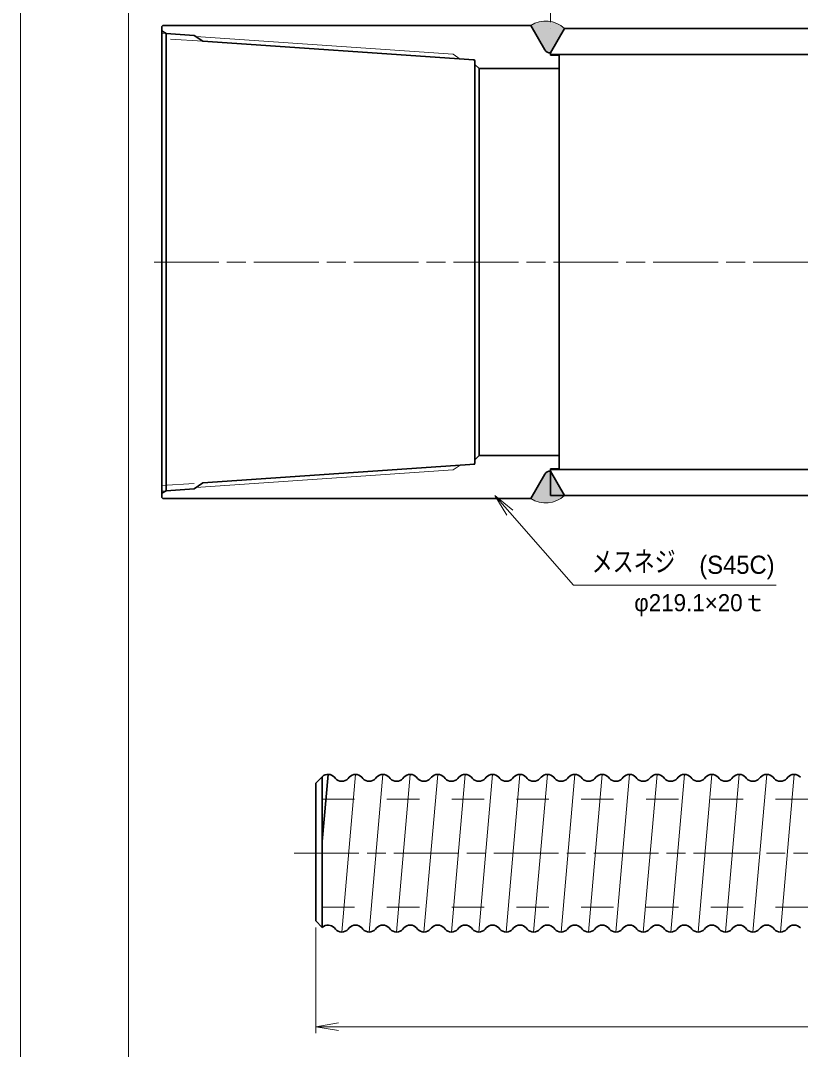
# Model space of a CAD drawing. Units: millimetres at full size, sheet at 1:2.5; details may follow other scales. Extents: x 6058 to 8158, y -37 to 1448.
# Drawn here: x 6057.6 to 6418.9, y 702.2 to 1178.7 of the extents above; entities that cross this region are included whole.
import ezdxf
from ezdxf.enums import TextEntityAlignment as Align

# ---------------------------------------------------------------- set-up
doc = ezdxf.new("R2010")
doc.units = ezdxf.units.MM
doc.header["$LTSCALE"] = 2.5
for name, pattern in [('CHAIN', [18.5, 12, -1.5, 3.5, -1.5]), ('CHAIN_DOUBLE_DASH', [23.5, 12, -1.5, 3.5, -1.5, 3.5, -1.5]), ('DASHED_SPACED', [12, 6, -6])]:
    doc.linetypes.add(name, pattern=pattern)
for name, color, linetype, lineweight in [('1外形線', 7, 'Continuous', 30), ('2細い実線', 3, 'Continuous', 20), ('3隠れ線', 2, 'DASHED_SPACED', 13), ('4中心線', 1, 'CHAIN', 15), ('5想像線', 6, 'CHAIN_DOUBLE_DASH', 13), ('6寸法線', 4, 'Continuous', 13), ('7枠', 7, 'Continuous', 13)]:
    doc.layers.add(name, color=color, linetype=linetype, lineweight=lineweight)
doc.styles.add('@ＭＳ Ｐゴシック', font='')
doc.styles.add('ＭＳ Ｐゴシック', font='')
doc.styles.get('@ＭＳ Ｐゴシック').set_extended_font_data('@MS PGothic')
doc.styles.get('ＭＳ Ｐゴシック').set_extended_font_data('MS PGothic')

# ---------------------------------------------------------------- blocks, each defined once
blk = doc.blocks.new('open_arrow')
at = {"color": 0, "linetype": 'Continuous', "lineweight": -2}
blk.add_lwpolyline([(7.5, 1.25), (0, 0), (7.5, -1.25)], dxfattribs=at)

msp = doc.modelspace()

# ---------------------------------------------------------------- hatches: boundary and pattern name
at = {"layer": '6寸法線'}
for points in [[(6300.53, 1165.152), (6294.037, 1176.398, -0.34168), (6309.65, 1174.998), (6303.128, 1163.702), (6303.128, 1163.652, -0.26795)], [(6309.65, 958.698, -0.34168), (6294.037, 957.298), (6300.53, 968.543, -0.26795), (6303.128, 970.043), (6303.128, 969.993)]]:
    msp.add_hatch(color=3, dxfattribs=at).paths.add_polyline_path(points)

# ---------------------------------------------------------------- linework, layer by layer
at = {"layer": '1外形線'}
for p, q in [((6123.628, 1176.398), (6123.128, 1175.898)), ((6123.128, 1175.898), (6123.128, 1173.898)), ((6125.128, 1172.755), (6123.128, 1173.898)), ((6123.128, 1173.898), (6123.128, 959.798)), ((6294.037, 1176.398), (6123.628, 1176.398)), ((6138.128, 1171.826), (6125.123, 1172.755)), ((6125.128, 960.94), (6125.128, 1172.755)), ((6303.128, 1174.998), (6303.128, 1174.998)), ((6653.263, 1174.998), (6309.65, 1174.998)), ((6653.263, 1174.998), (6309.65, 1174.998)), ((6138.128, 1171.826), (6142.03, 1169.094)), ((6267.664, 1160.431), (6142.03, 1169.094)), ((6652.182, 1162.998), (6303.128, 1162.902)), ((6307.128, 1066.848), (6307.128, 1162.652)), ((6268.128, 1159.932), (6268.128, 1158.398)), ((6268.128, 1158.398), (6270.128, 1156.398)), ((6268.128, 1158.398), (6268.128, 1066.848)), ((6307.128, 1156.398), (6270.128, 1156.398)), ((6270.128, 1156.398), (6270.128, 1066.848)), ((6268.128, 975.298), (6268.128, 1066.848)), ((6270.128, 977.298), (6270.128, 1066.848)), ((6307.128, 1066.848), (6307.128, 971.043)), ((6268.128, 975.298), (6270.128, 977.298)), ((6299.628, 977.298), (6270.128, 977.298)), ((6307.128, 977.298), (6270.128, 977.298)), ((6268.128, 973.298), (6142.03, 964.601)), ((6268.128, 973.763), (6268.128, 975.298)), ((6634.861, 970.701), (6303.128, 970.793)), ((6303.128, 958.698), (6303.128, 970.793)), ((6138.128, 961.869), (6142.03, 964.601)), ((6125.128, 960.94), (6123.128, 959.798)), ((6123.128, 957.798), (6123.128, 959.798)), ((6123.628, 957.298), (6123.128, 957.798)), ((6138.128, 961.869), (6125.123, 960.94)), ((6633.779, 958.698), (6303.128, 958.698)), ((6303.128, 958.698), (6303.128, 958.698)), ((6294.037, 957.298), (6123.628, 957.298)), ((6200.09, 829.549), (6197.392, 798.522)), ((6197.392, 828.501), (6194.392, 825.501)), ((6194.392, 825.501), (6194.392, 761.701)), ((6197.392, 828.501), (6197.392, 758.701)), ((6203.025, 828.267), (6203.506, 827.63)), ((6209.856, 828.267), (6209.375, 827.63)), ((6215.725, 828.267), (6216.206, 827.63)), ((6222.556, 828.267), (6222.075, 827.63)), ((6228.425, 828.267), (6228.906, 827.63)), ((6235.256, 828.267), (6234.775, 827.63)), ((6241.125, 828.267), (6241.606, 827.63)), ((6247.956, 828.267), (6247.475, 827.63)), ((6253.825, 828.267), (6254.306, 827.63)), ((6260.656, 828.267), (6260.175, 827.63)), ((6266.525, 828.267), (6267.006, 827.63)), ((6273.356, 828.267), (6272.875, 827.63)), ((6279.225, 828.267), (6279.706, 827.63)), ((6286.056, 828.267), (6285.575, 827.63)), ((6291.925, 828.267), (6292.406, 827.63)), ((6298.756, 828.267), (6298.275, 827.63)), ((6304.625, 828.267), (6305.106, 827.63)), ((6311.456, 828.267), (6310.975, 827.63)), ((6317.325, 828.267), (6317.806, 827.63)), ((6324.156, 828.267), (6323.675, 827.63)), ((6330.025, 828.267), (6330.506, 827.63)), ((6336.856, 828.267), (6336.375, 827.63)), ((6342.725, 828.267), (6343.206, 827.63)), ((6349.556, 828.267), (6349.075, 827.63)), ((6355.425, 828.267), (6355.906, 827.63)), ((6362.256, 828.267), (6361.775, 827.63)), ((6368.125, 828.267), (6368.606, 827.63)), ((6374.956, 828.267), (6374.475, 827.63)), ((6380.825, 828.267), (6381.306, 827.63)), ((6387.656, 828.267), (6387.175, 827.63)), ((6393.525, 828.267), (6394.006, 827.63)), ((6400.356, 828.267), (6399.875, 827.63)), ((6406.225, 828.267), (6406.706, 827.63)), ((6413.056, 828.267), (6412.575, 827.63)), ((6197.392, 758.701), (6194.392, 761.701)), ((6203.506, 757.83), (6203.025, 758.467)), ((6209.375, 757.83), (6209.856, 758.467)), ((6216.206, 757.83), (6215.725, 758.467)), ((6222.075, 757.83), (6222.556, 758.467)), ((6228.906, 757.83), (6228.425, 758.467)), ((6234.775, 757.83), (6235.256, 758.467)), ((6241.606, 757.83), (6241.125, 758.467)), ((6247.475, 757.83), (6247.956, 758.467)), ((6254.306, 757.83), (6253.825, 758.467)), ((6260.175, 757.83), (6260.656, 758.467)), ((6267.006, 757.83), (6266.525, 758.467)), ((6272.875, 757.83), (6273.356, 758.467)), ((6279.706, 757.83), (6279.225, 758.467)), ((6285.575, 757.83), (6286.056, 758.467)), ((6292.406, 757.83), (6291.925, 758.467)), ((6298.275, 757.83), (6298.756, 758.467)), ((6305.106, 757.83), (6304.625, 758.467)), ((6310.975, 757.83), (6311.456, 758.467)), ((6317.806, 757.83), (6317.325, 758.467)), ((6323.675, 757.83), (6324.156, 758.467)), ((6330.506, 757.83), (6330.025, 758.467)), ((6336.375, 757.83), (6336.856, 758.467)), ((6343.206, 757.83), (6342.725, 758.467)), ((6349.075, 757.83), (6349.556, 758.467)), ((6355.906, 757.83), (6355.425, 758.467)), ((6361.775, 757.83), (6362.256, 758.467)), ((6368.606, 757.83), (6368.125, 758.467)), ((6374.475, 757.83), (6374.956, 758.467)), ((6381.306, 757.83), (6380.825, 758.467)), ((6387.175, 757.83), (6387.656, 758.467)), ((6394.006, 757.83), (6393.525, 758.467)), ((6399.875, 757.83), (6400.356, 758.467)), ((6406.706, 757.83), (6406.225, 758.467)), ((6412.575, 757.83), (6413.056, 758.467))]:
    msp.add_line(p, q, dxfattribs=at)
at = {"layer": '1外形線', "color": 2}
for p, q in [((6294.037, 1176.398), (6300.53, 1165.152)), ((6303.128, 1163.702), (6309.65, 1174.998)), ((6303.128, 1162.652), (6303.128, 1163.702)), ((6303.128, 1162.652), (6307.128, 1162.652)), ((6294.037, 957.298), (6300.53, 968.543)), ((6303.128, 971.043), (6303.128, 969.993)), ((6303.128, 971.043), (6307.128, 971.043)), ((6303.128, 969.993), (6309.65, 958.698))]:
    msp.add_line(p, q, dxfattribs=at)
for centre, start, end in [((6303.128, 1166.652), 210, 270), ((6303.128, 967.043), 90, 150)]:
    msp.add_arc(centre, 3, start, end, dxfattribs=at)
at = {"layer": '1外形線'}
for centre, radius, start, end in [((6267.628, 1159.932), 0.5, 0, 85.9144), ((6267.628, 973.763), 0.5, 274.0856, 0), ((6200.09, 825.549), 4, 42.81375, 132.43311), ((6212.79, 825.549), 4, 42.81375, 137.18625), ((6225.49, 825.549), 4, 42.81375, 137.18625), ((6238.19, 825.549), 4, 42.81375, 137.18625), ((6250.89, 825.549), 4, 42.81375, 137.18625), ((6263.59, 825.549), 4, 42.81375, 137.18625), ((6276.29, 825.549), 4, 42.81375, 137.18625), ((6288.99, 825.549), 4, 42.81375, 137.18625), ((6301.69, 825.549), 4, 42.81375, 137.18625), ((6314.39, 825.549), 4, 42.81375, 137.18625), ((6327.09, 825.549), 4, 42.81375, 137.18625), ((6339.79, 825.549), 4, 42.81375, 137.18625), ((6352.49, 825.549), 4, 42.81375, 137.18625), ((6365.19, 825.549), 4, 42.81375, 137.18625), ((6377.89, 825.549), 4, 42.81375, 137.18625), ((6390.59, 825.549), 4, 42.81375, 137.18625), ((6403.29, 825.549), 4, 42.81375, 137.18625), ((6415.99, 825.549), 4, 42.81375, 137.18625), ((6206.44, 830.349), 4, 222.81375, 317.18625), ((6219.14, 830.349), 4, 222.81375, 317.18625), ((6231.84, 830.349), 4, 222.81375, 317.18625), ((6244.54, 830.349), 4, 222.81375, 317.18625), ((6257.24, 830.349), 4, 222.81375, 317.18625), ((6269.94, 830.349), 4, 222.81375, 317.18625), ((6282.64, 830.349), 4, 222.81375, 317.18625), ((6295.34, 830.349), 4, 222.81375, 317.18625), ((6308.04, 830.349), 4, 222.81375, 317.18625), ((6320.74, 830.349), 4, 222.81375, 317.18625), ((6333.44, 830.349), 4, 222.81375, 317.18625), ((6346.14, 830.349), 4, 222.81375, 317.18625), ((6358.84, 830.349), 4, 222.81375, 317.18625), ((6371.54, 830.349), 4, 222.81375, 317.18625), ((6384.24, 830.349), 4, 222.81375, 317.18625), ((6396.94, 830.349), 4, 222.81375, 317.18625), ((6409.64, 830.349), 4, 222.81375, 317.18625), ((6200.09, 755.749), 4, 42.81375, 132.43311), ((6206.44, 760.549), 4, 222.81375, 317.18625), ((6212.79, 755.749), 4, 42.81375, 137.18625), ((6219.14, 760.549), 4, 222.81375, 317.18625), ((6225.49, 755.749), 4, 42.81375, 137.18625), ((6231.84, 760.549), 4, 222.81375, 317.18625), ((6238.19, 755.749), 4, 42.81375, 137.18625), ((6244.54, 760.549), 4, 222.81375, 317.18625), ((6250.89, 755.749), 4, 42.81375, 137.18625), ((6257.24, 760.549), 4, 222.81375, 317.18625), ((6263.59, 755.749), 4, 42.81375, 137.18625), ((6269.94, 760.549), 4, 222.81375, 317.18625), ((6276.29, 755.749), 4, 42.81375, 137.18625), ((6282.64, 760.549), 4, 222.81375, 317.18625), ((6288.99, 755.749), 4, 42.81375, 137.18625), ((6295.34, 760.549), 4, 222.81375, 317.18625), ((6301.69, 755.749), 4, 42.81375, 137.18625), ((6308.04, 760.549), 4, 222.81375, 317.18625), ((6314.39, 755.749), 4, 42.81375, 137.18625), ((6320.74, 760.549), 4, 222.81375, 317.18625), ((6327.09, 755.749), 4, 42.81375, 137.18625), ((6333.44, 760.549), 4, 222.81375, 317.18625), ((6339.79, 755.749), 4, 42.81375, 137.18625), ((6346.14, 760.549), 4, 222.81375, 317.18625), ((6352.49, 755.749), 4, 42.81375, 137.18625), ((6358.84, 760.549), 4, 222.81375, 317.18625), ((6365.19, 755.749), 4, 42.81375, 137.18625), ((6371.54, 760.549), 4, 222.81375, 317.18625), ((6377.89, 755.749), 4, 42.81375, 137.18625), ((6384.24, 760.549), 4, 222.81375, 317.18625), ((6390.59, 755.749), 4, 42.81375, 137.18625), ((6396.94, 760.549), 4, 222.81375, 317.18625), ((6403.29, 755.749), 4, 42.81375, 137.18625), ((6409.64, 760.549), 4, 222.81375, 317.18625), ((6415.99, 755.749), 4, 42.81375, 137.18625)]:
    msp.add_arc(centre, radius, start, end, dxfattribs=at)
at = {"layer": '2細い実線'}
for p, q in [((6258.128, 1163.088), (6138.861, 1171.313)), ((6258.128, 1163.088), (6261.296, 1160.87)), ((6258.128, 970.608), (6261.296, 972.826)), ((6258.128, 970.608), (6138.862, 962.383)), ((6212.79, 829.549), (6206.44, 756.549)), ((6225.49, 829.549), (6219.14, 756.549)), ((6238.19, 829.549), (6231.84, 756.549)), ((6250.89, 829.549), (6244.54, 756.549)), ((6263.59, 829.549), (6257.24, 756.549)), ((6276.29, 829.549), (6269.94, 756.549)), ((6288.99, 829.549), (6282.64, 756.549)), ((6301.69, 829.549), (6295.34, 756.549)), ((6314.39, 829.549), (6308.04, 756.549)), ((6327.09, 829.549), (6320.74, 756.549)), ((6339.79, 829.549), (6333.44, 756.549)), ((6352.49, 829.549), (6346.14, 756.549)), ((6365.19, 829.549), (6358.84, 756.549)), ((6377.89, 829.549), (6371.54, 756.549)), ((6390.59, 829.549), (6384.24, 756.549)), ((6403.29, 829.549), (6396.94, 756.549)), ((6415.99, 829.549), (6409.64, 756.549))]:
    msp.add_line(p, q, dxfattribs=at)
at = {"layer": '2細い実線', "color": 2}
for centre, start, end in [((6300.939, 1165.608), 47.14759, 122.60407), ((6300.939, 968.087), 237.39593, 312.85241)]:
    msp.add_arc(centre, 12.808, start, end, dxfattribs=at)
at = {"layer": '3隠れ線'}
for p, q in [((6123.128, 1172.898), (6125.128, 1172.755)), ((6142.03, 1169.094), (6123.128, 1170.398)), ((6123.128, 963.298), (6142.03, 964.601)), ((6123.128, 960.798), (6125.128, 960.94)), ((6197.392, 818.049), (6536.095, 818.049)), ((6197.392, 768.049), (6545.374, 768.049))]:
    msp.add_line(p, q, dxfattribs=at)
at = {"layer": '4中心線'}
for p, q in [((6119.511, 1066.848), (7069.091, 1066.848)), ((6184.392, 793.049), (6907.284, 793.049))]:
    msp.add_line(p, q, dxfattribs=at)
at = {"layer": '5想像線'}
for p, q in [((6267.664, 1160.431), (6268.128, 1160.398)), ((6268.128, 1160.398), (6268.128, 1159.932)), ((6267.664, 973.264), (6268.128, 973.298)), ((6268.128, 973.298), (6268.128, 973.763))]:
    msp.add_line(p, q, dxfattribs=at)
at = {"layer": '6寸法線'}
for p, q in [((6303.128, 1177.998), (6303.128, 1213.783)), ((6194.392, 758.701), (6194.392, 709.682)), ((6194.392, 712.682), (6889.24, 712.682))]:
    msp.add_line(p, q, dxfattribs=at)
msp.add_lwpolyline([(6277.389, 958.698), (6284.305, 950.797), (6313.756, 917.158), (6407.697, 917.152)], dxfattribs=at)
at = {"layer": '7枠'}
for p, q in [((6057.65, 1447.859), (6057.65, -37.141)), ((6107.65, 1397.859), (6107.65, 12.859))]:
    msp.add_line(p, q, dxfattribs=at)

# ---------------------------------------------------------------- block references
at = {"layer": '6寸法線', "xscale": 1.4, "yscale": 1.4, "rotation": 311.2}
msp.add_blockref('open_arrow', (6277.389, 958.698), dxfattribs=at)
at = {"layer": '6寸法線', "xscale": 1.4, "yscale": 1.4}
msp.add_blockref('open_arrow', (6194.392, 712.682), dxfattribs=at)

# ---------------------------------------------------------------- texts
at = {"layer": '6寸法線', "color": 7, "style": 'ＭＳ Ｐゴシック', "width": 0.75}
msp.add_text('メスネジ\u3000\u3000\u3000\u3000', height=9.501, dxfattribs=at).set_placement((6322.209, 932.874), align=Align.TOP_LEFT)
at = {"layer": '6寸法線', "color": 7, "style": '@ＭＳ Ｐゴシック'}
msp.add_text('(S45C)', height=8.416, dxfattribs=at).set_placement((6372.084, 919.914), align=Align.BOTTOM_LEFT)
at = {"layer": '6寸法線', "style": 'ＭＳ Ｐゴシック'}
msp.add_text('φ219.1×20ｔ', height=7.918, dxfattribs=at).set_placement((6341.944, 902.737), align=Align.BOTTOM_LEFT)

doc.saveas('drawing.dxf')
